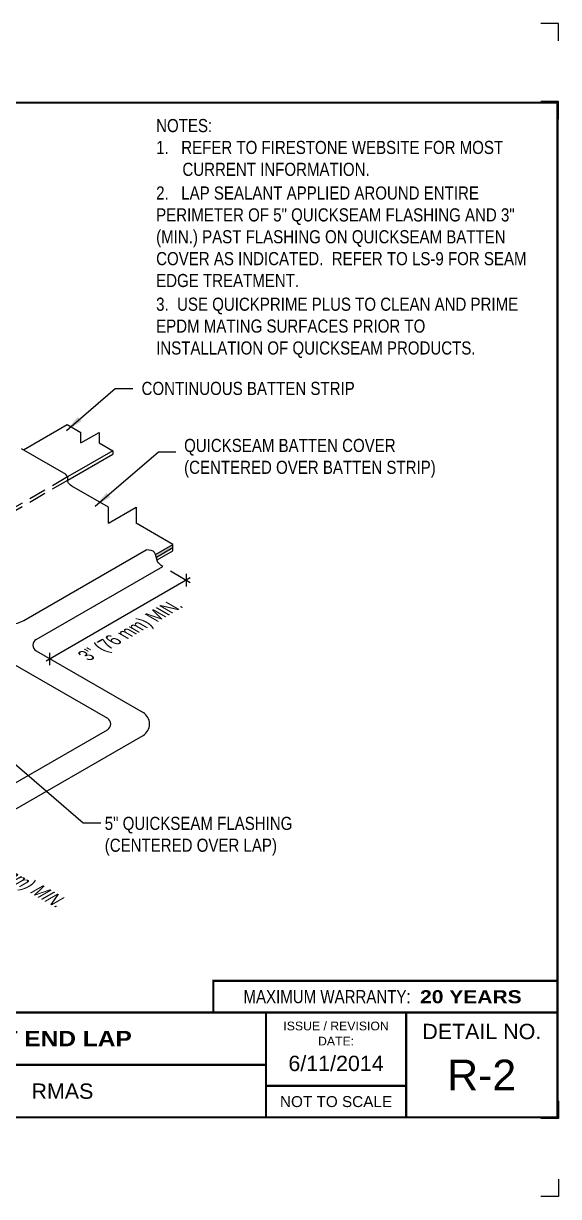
# Model space of a CAD drawing. Header units: inches. Extents: x 255.4 to 275.5, y -265.2 to -248.5.
# Drawn here: x 267.84 to 275.48, y -265.24 to -248.47 of the extents above; entities that cross this region are included whole.
import ezdxf
from ezdxf.enums import TextEntityAlignment as Align

# ---------------------------------------------------------------- set-up
doc = ezdxf.new("R2010")
doc.units = ezdxf.units.IN
doc.header["$MEASUREMENT"] = 0
doc.linetypes.add('HIDDEN', pattern=[0.375, 0.25, -0.125])
doc.layers.get('0').update_dxf_attribs({"linetype": 'CONTINUOUS'})
doc.layers.get('DEFPOINTS').update_dxf_attribs({"linetype": 'CONTINUOUS'})
for name, color, linetype in [('FSBP-ACCESSORY-FIRESTONE', 7, 'CONTINUOUS'), ('FSBP-ANNO-NOTE', 7, 'CONTINUOUS'), ('FSBP-MEMBRANE', 7, 'CONTINUOUS'), ('FSBP-SEALANTS', 1, 'CONTINUOUS'), ('FSBP-TTLB', 7, 'CONTINUOUS'), ('FSBP-TTLB-BORDER', 7, 'CONTINUOUS'), ('FSBP-TTLB-TEXT', 7, 'CONTINUOUS')]:
    doc.layers.add(name, color=color, linetype=linetype)
doc.styles.add('FSBP_ARIAL', font='arial.ttf')
doc.styles.add('FSBP_ARIAL_BOLD', font='')
doc.styles.add('FSBP_ARIAL_NAR', font='ARIALN.TTF')
doc.styles.get('FSBP_ARIAL_BOLD').set_extended_font_data('Arial Black')
doc.dimstyles.new('FSBP-LEADER', dxfattribs={"dimtxt": 0.1875, "dimasz": 0.25, "dimexe": 0.0625, "dimexo": 0.125, "dimgap": 0.125, "dimtad": 0, "dimtih": 1, "dimtoh": 1, "dimdec": 4, "dimzin": 0, "dimdsep": 46, "dimlunit": 4, "dimtxsty": 'FSBP_ARIAL_NAR', "dimcen": 0.09375, "dimclrd": 256, "dimclre": 256, "dimclrt": 256, "dimadec": 0, "dimazin": 0, "dimtfac": 1, "dimtdec": 4, "dimtofl": 0, "dimtmove": 0, "dimatfit": 3, "dimfxl": 1, "dimtolj": 1, "dimtzin": 0, "dimlwd": -1, "dimlwe": -1, "dimarcsym": 0})

# ---------------------------------------------------------------- blocks, each defined once
blk = doc.blocks.new('TTLB-EPDM_1')
at = {"layer": 'DEFPOINTS', "linetype": 'Continuous', "ltscale": 1.75}
for points in [[(20.01562500000003, 13.88083333333333), (20.01562500000003, 14.13083333333333), (19.76562500000003, 14.13083333333333)], [(20.01562500000003, -2.380833333333342), (20.01562500000003, -2.630833333333342), (19.76562500000003, -2.630833333333342)]]:
    blk.add_lwpolyline(points, dxfattribs=at)
at = {"layer": 'DEFPOINTS', "color": 1}
for points in [[(20.015625, 12.765625), (20.015625, 13.015625), (19.765625, 13.015625)], [(20.015625, -1.265625), (20.015625, -1.515625), (19.765625, -1.515625)]]:
    blk.add_lwpolyline(points, dxfattribs=at)
at = {"layer": 'FSBP-TTLB', "const_width": 0.03125}
blk.add_lwpolyline([(15.09028770518938, 0), (20, 0), (20, 0.4512598240669945), (15.09028770518938, 0.4512598240669945)], close=True, dxfattribs=at)
for points in [[(0, 0), (0, -1.5), (20, -1.5), (20, 0), (0, 0)], [(15.84028770518938, 0), (15.84028770518938, -1.5)], [(17.84110496735593, 0), (17.84110496735593, -1.5)], [(20, 0), (20, -1.5)], [(4.825208527206769, -0.75), (15.84028770518938, -0.75)], [(15.84028770518938, -1.048740175933006), (17.84110496735593, -1.048740175933006)]]:
    blk.add_lwpolyline(points, dxfattribs=at)
at = {"layer": 'FSBP-TTLB-BORDER', "const_width": 0.03125}
blk.add_lwpolyline([(20, 0), (20, 13), (0, 13), (0, 0)], dxfattribs=at)
at = {"layer": 'FSBP-TTLB-TEXT', "style": 'FSBP_ARIAL_NAR'}
blk.add_text('MAXIMUM WARRANTY:', height=0.1875, dxfattribs=at).set_placement((17.90516569312837, 0.2256299120335257), align=Align.MIDDLE_RIGHT)
at = {"layer": 'FSBP-TTLB-TEXT', "style": 'FSBP_ARIAL'}
for s, height, p in [('ISSUE / REVISION', 0.125, (16.84069633627263, -0.1938496373466023)), ('DETAIL NO.', 0.21875, (18.92055248367797, -0.2724398367368792)), ('DATE:', 0.125, (16.84069633627263, -0.409973105348854)), ('NOT TO SCALE', 0.15625, (16.84069633627263, -1.274370087966503))]:
    blk.add_text(s, height=height, dxfattribs=at).set_placement(p, align=Align.MIDDLE_CENTER)
at = {"layer": 'FSBP-TTLB-TEXT'}
for tag, height, style, p in [('MAXIMUM_WARRANTY', 0.1875, 'FSBP_ARIAL_BOLD', (18.03987100774941, 0.2240244307510579)), ('ACCPT_SYSTEMS', 0.21875, 'FSBP_ARIAL', (12.49438170418193, -1.125))]:
    blk.add_attdef(tag, text='', height=height, dxfattribs=dict(at, style=style)).set_placement(p, align=Align.MIDDLE_LEFT)
for tag, height, style, p in [('DETAIL_DESCP_LINE_1', 0.21875, 'FSBP_ARIAL_BOLD', (10.33118450231211, -0.3736318192489421)), ('ISSUE_REV_DATE', 0.21875, 'FSBP_ARIAL', (16.84069633627263, -0.7282559425942452)), ('DETAIL_NUMBER', 0.4375, 'FSBP_ARIAL', (18.91941590748775, -0.8931630692489421))]:
    blk.add_attdef(tag, text='', height=height, dxfattribs=dict(at, style=style)).set_placement(p, align=Align.MIDDLE_CENTER)

msp = doc.modelspace()

# ---------------------------------------------------------------- hatches: boundary and pattern name
at = {"layer": 'FSBP-MEMBRANE'}
h = msp.add_hatch(color=256, dxfattribs=at)
edge = h.paths.add_edge_path()
edge.add_line((269.9748044365058, -255.9635410191451), (269.9748044365058, -255.918541019145))
edge.add_line((269.9748044365058, -255.918541019145), (269.7282485791374, -256.060890109767))
edge.add_spline(control_points=[(269.7282485791374, -256.0608901097671), (269.7326290759513, -256.0728812387106), (269.7356936036963, -256.0862308251857), (269.7387120212455, -256.0998490386493)], knot_values=[0.2199758587051014, 0.2199758587051014, 0.2199758587051014, 0.2199758587051014, 0.2727059229192568, 0.2727059229192568, 0.2727059229192568, 0.2727059229192568], degree=3, periodic=0)
edge.add_line((269.7387120212455, -256.0998490386493), (269.9748044365058, -255.963541019145))

# ---------------------------------------------------------------- linework, layer by layer
at = {"layer": 'FSBP-ACCESSORY-FIRESTONE'}
for p, q in [((267.8425171365315, -254.5677426657749), (268.4675922501007, -254.2068553806919)), ((268.4675922501007, -254.2068553806919), (268.6632985360536, -254.3198464575689)), ((268.6632985360536, -254.468864303815), (268.9214050169863, -254.3198464575689)), ((268.6632985360536, -254.468864303815), (268.6632985360536, -254.3198464575689)), ((268.9214050169863, -254.3198464575689), (268.9214050169863, -254.468864303815)), ((269.1171113029391, -254.581855380692), (268.4721899940961, -254.9542008719586)), ((268.9214050169863, -254.4688643038151), (269.1171113029391, -254.5818553806919)), ((269.1171113029391, -254.5818553806919), (269.1171113029391, -254.6287303806919)), ((268.4746360912657, -254.9996636170992), (269.1171113029391, -254.628730380692))]:
    msp.add_line(p, q, dxfattribs=at)
at = {"layer": 'FSBP-ACCESSORY-FIRESTONE', "linetype": 'HIDDEN'}
for p, q in [((268.4721899940961, -254.9542008719586), (266.2774835554778, -256.2213152250871)), ((266.3082172674343, -256.2504461082158), (268.4746360912657, -254.9996636170992))]:
    msp.add_line(p, q, dxfattribs=at)
at = {"layer": 'FSBP-ANNO-NOTE'}
for p, q in [((270.2225352947023, -256.398330935795), (268.1657249609733, -257.5858309356454)), ((269.9386371033779, -256.2969222386624), (270.222535294658, -256.4608309358204)), ((270.1684087069215, -256.5179692833077), (270.1684087069215, -256.341192588011)), ((268.2198515487098, -257.6429692832937), (268.2198515487098, -257.4661925879971))]:
    msp.add_line(p, q, dxfattribs=at)
at = {"layer": 'FSBP-MEMBRANE'}
for p, q in [((268.4186900574165, -254.9003962567476), (267.813540452716, -254.5510129695739)), ((269.0557717395419, -255.3879372441589), (268.5305967031354, -255.0847272955179)), ((269.0557717395419, -255.6153310705041), (269.4496294000994, -255.3879372441588)), ((269.0557717395419, -255.6153310705041), (269.0557717395419, -255.3879372441589)), ((269.4496294000994, -255.3879372441588), (269.4496294000994, -255.6153310705041)), ((269.9748044365058, -255.918541019145), (269.4496294000994, -255.6153310705041)), ((269.7282485791375, -256.0608901097669), (269.9748044365058, -255.918541019145)), ((269.9748044365058, -256.0085410191451), (269.9748044365058, -255.918541019145)), ((269.7387120212455, -256.0998490386492), (269.9748044365058, -255.9635410191451)), ((269.7485090521982, -256.1391927201915), (269.9748044365058, -256.0085410191451))]:
    msp.add_line(p, q, dxfattribs=at)
msp.add_spline([(268.5305967031354, -255.0847272955179), (268.477413569624, -255.0261607098886), (268.4713200733212, -254.9514229006613), (268.4186900574165, -254.9003962567476)], degree=3, dxfattribs=at)
at = {"layer": 'FSBP-SEALANTS'}
for p, q in [((267.8482492806251, -257.0038082089856), (269.5955587994652, -255.9949985897795)), ((268.0224517708335, -257.2782323575411), (269.8303839293486, -256.2344222378288)), ((268.0224517708335, -257.4406121207507), (269.5491339290823, -258.3220424770283)), ((267.6293652819681, -257.5886635292723), (269.0402398765103, -258.4032323576903)), ((266.4065579953942, -260.0861690624785), (269.0402398765103, -258.5656121208999)), ((266.4690579976044, -260.4250846707134), (269.549133929171, -258.6468020034987))]:
    msp.add_line(p, q, dxfattribs=at)
for centre, radius, start, end in [((267.6607492806251, -256.6790486825664), 0.375, 240.0000000000009, 299.9999999999995), ((268.0693267708335, -257.3594222391459), 0.09375, 119.9999999999988, 240.0000000000002), ((268.9933648765103, -258.4844222392951), 0.09375, 299.9999999999995, 60.00000000000041), ((269.455383929171, -258.4844222402891), 0.1875, 300.0000000000007, 60.00000003130519)]:
    msp.add_arc(centre, radius, start, end, dxfattribs=at)
msp.add_spline([(269.8303839293486, -256.2344222378288), (269.7572763961594, -256.1613147046397), (269.7135680153537, -256.0340708375641), (269.5955587994652, -255.9949985897795)], degree=3, dxfattribs=at)

# ---------------------------------------------------------------- block references
msp.add_blockref('TTLB-EPDM_1', (255.4627011304548, -262.6057045035641)).add_auto_attribs({'DETAIL_DESCP_LINE_1': 'QUICKSEAM BATTEN COVER AT END LAP', 'ACCPT_SYSTEMS': 'RMAS', 'ISSUE_REV_DATE': '6/11/2014', 'DETAIL_NUMBER': 'R-2', 'MAXIMUM_WARRANTY': '20 YEARS'})

# ---------------------------------------------------------------- texts
at = {"layer": 'FSBP-ANNO-NOTE', "style": 'FSBP_ARIAL_NAR'}
msp.add_text('CONTINUOUS BATTEN STRIP', height=0.1875, dxfattribs=at).set_placement((269.5276582502414, -253.6894132922392), align=Align.MIDDLE_LEFT)
at = {"layer": 'FSBP-ANNO-NOTE', "style": 'FSBP_ARIAL_NAR', "oblique": 329.9999999999999}
msp.add_text('3" (76 mm) MIN.', height=0.1875, rotation=30.00000000000054, dxfattribs=at).set_placement((269.4106364787839, -257.1170809357201), align=Align.MIDDLE_CENTER)
at = {"layer": 'FSBP-ANNO-NOTE', "style": 'FSBP_ARIAL_NAR', "oblique": 30}
msp.add_text('3" (76 mm) MIN.', height=0.1875, rotation=330.0000000000013, dxfattribs=at).set_placement((267.001055042531, -260.2490087800348), align=Align.MIDDLE_LEFT)
at = {"layer": 'FSBP-ANNO-NOTE', "char_height": 0.1875, "attachment_point": 1, "style": 'FSBP_ARIAL_NAR'}
for s, width, gutter_width, heights, insert in [('NOTES:\\P\\pi-0.375,l0.375;1.   REFER TO FIRESTONE WEBSITE FOR MOST CURRENT INFORMATION.\\P\\pi0,l0;{\\H0.083333x;\\P\\pi-0.375,l0.375;}2.   LAP SEALANT APPLIED AROUND ENTIRE PERIMETER OF 5" QUICKSEAM FLASHING AND 3" (MIN.) PAST FLASHING ON QUICKSEAM BATTEN COVER AS INDICATED.  REFER TO LS-9 FOR SEAM EDGE TREATMENT.\\P{\\H0.083333x;\\P}3.  USE QUICKPRIME PLUS TO CLEAN AND PRIME EPDM MATING SURFACES PRIOR TO INSTALLATION OF QUICKSEAM PRODUCTS.', 5.348916068058287, 5, [3.747528171555132], (269.7357733832469, -249.8399458589374)), ('QUICKSEAM BATTEN COVER\\P(CENTERED OVER BATTEN STRIP)', 4.771168751882215, 2.5, [0.9495986372276127], (270.1349716180521, -254.4105564725687)), ('5" QUICKSEAM FLASHING\\P(CENTERED OVER LAP)', 4.771168751882215, 2.5, [0.9495986372276127], (269.0023656457743, -259.8104097117931))]:
    msp.add_mtext_dynamic_manual_height_columns(s, width=width, gutter_width=gutter_width, heights=heights, dxfattribs=dict(at, insert=insert))

# ---------------------------------------------------------------- leaders
at = {"layer": 'FSBP-ANNO-NOTE'}
for points in [[(268.4555236044238, -254.2916197700661), (269.1526582502414, -253.6894132922392), (269.4026582502414, -253.6894132922392)], [(268.8664709117119, -255.3728961163458), (269.7680656231176, -254.5940707074519), (270.0180656231176, -254.5940707074519)], [(267.4401465634075, -258.8137487267988), (268.6955354699422, -259.89819250856), (268.9455354699422, -259.89819250856)]]:
    msp.add_leader(points, dimstyle='FSBP-LEADER', dxfattribs=at)

doc.saveas('drawing.dxf')
